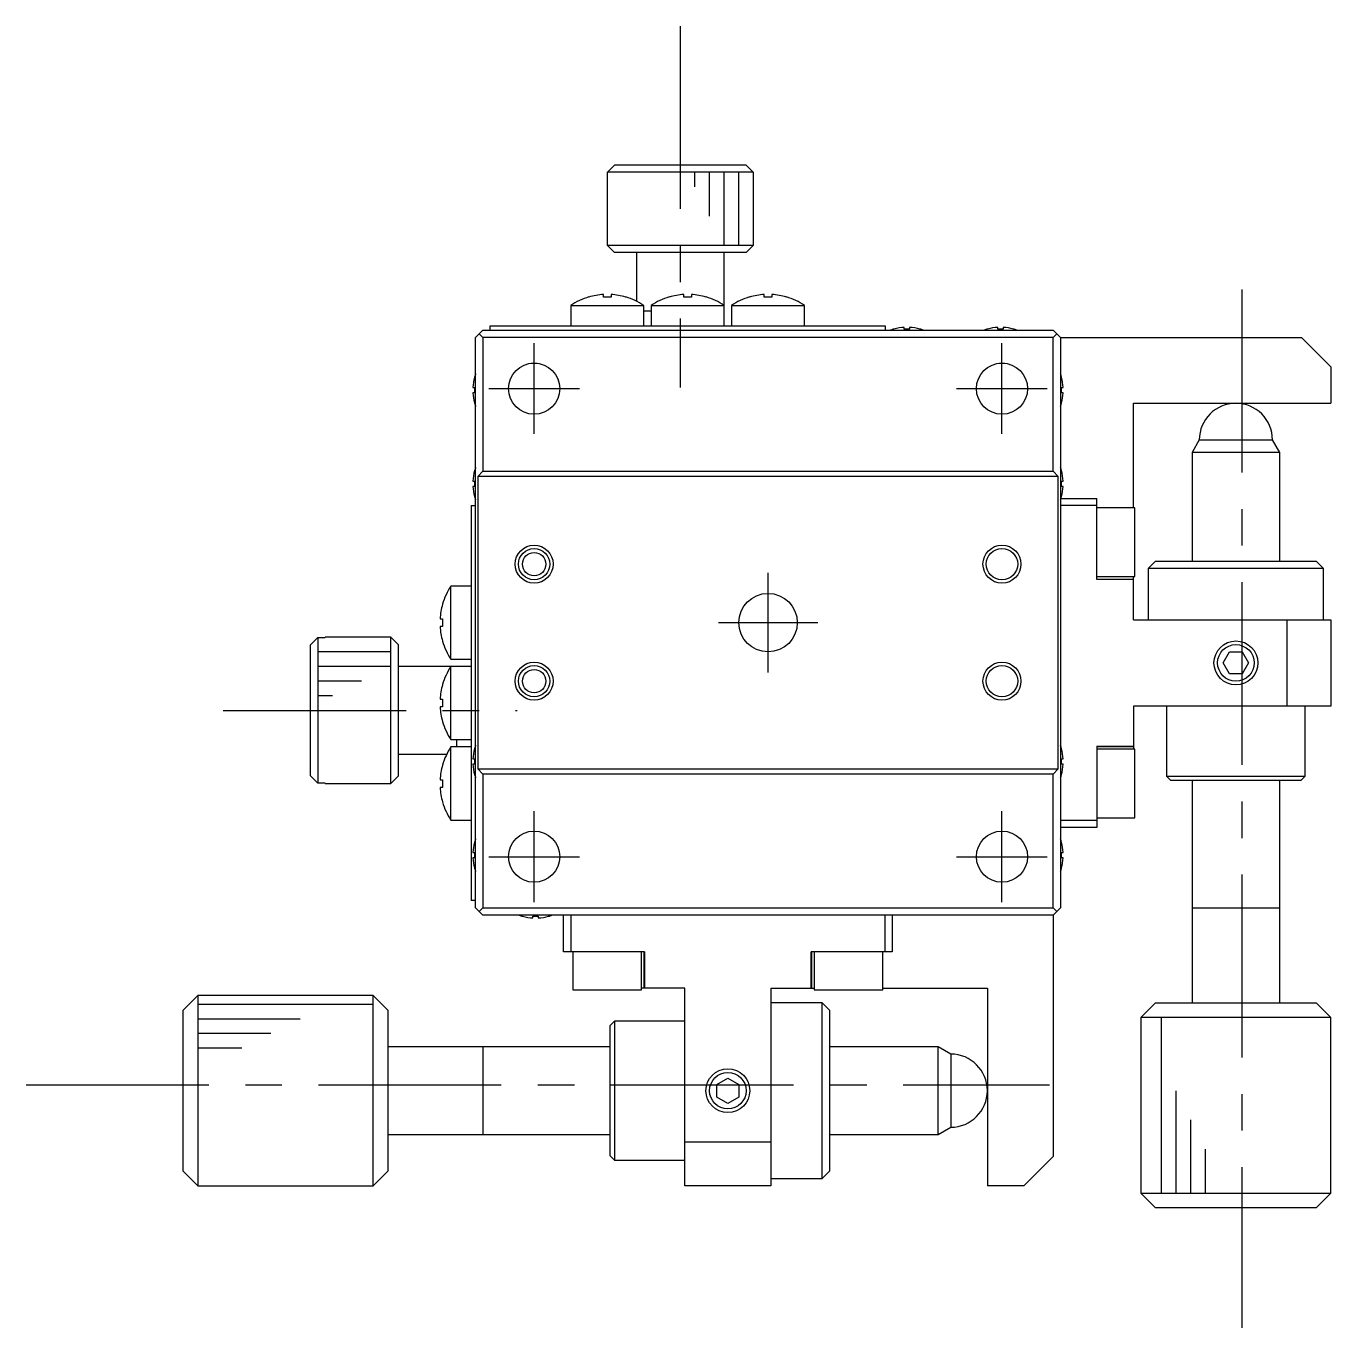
# Model space of a CAD drawing. Extents: x 35 to 382, y 23 to 266.
# Drawn here: x 293 to 382.3, y 114 to 203 of the extents above; entities that cross this region are included whole.
import ezdxf

# ---------------------------------------------------------------- set-up
doc = ezdxf.new("R2010")
doc.units = 0
doc.header["$LTSCALE"] = 10
doc.linetypes.add('CENTER', pattern=[2, 1.25, -0.25, 0.25, -0.25])
doc.layers.get('0').update_dxf_attribs({"linetype": 'CONTINUOUS'})
doc.layers.add('CENTER', color=1, linetype='CENTER')

msp = doc.modelspace()

# ---------------------------------------------------------------- linework, layer by layer
at = {"color": 7, "linetype": 'CONTINUOUS'}
for p, q in [((332.807609, 193.026833), (333.309397, 193.526833)), ((342.775558, 193.026833), (332.807609, 193.026833)), ((332.807609, 192.526833), (332.807609, 193.026833)), ((333.309397, 193.526833), (342.273771, 193.526833)), ((342.273771, 193.526833), (342.775558, 193.026833)), ((342.775558, 193.026833), (342.775558, 192.526833)), ((332.791584, 192.526833), (332.791584, 188.026833)), ((332.791584, 192.526833), (332.807609, 192.526833)), ((342.775558, 192.526833), (342.791584, 192.526833)), ((342.791584, 188.026833), (342.791584, 192.526833)), ((332.791584, 188.026833), (333.291584, 187.526833)), ((332.791584, 188.026833), (342.791584, 188.026833)), ((342.291584, 187.526833), (333.291584, 187.526833)), ((334.791584, 187.526833), (334.791584, 184.207962)), ((340.791584, 182.526833), (340.791584, 187.526833)), ((342.291584, 187.526833), (342.791584, 188.026833)), ((330.291584, 183.91849), (330.291584, 182.526833)), ((330.291584, 183.91849), (335.291584, 183.91849)), ((331.532994, 184.489414), (331.529651, 184.496269)), ((332.531584, 184.489414), (332.531584, 184.661785)), ((333.051584, 184.489414), (332.531584, 184.489414)), ((333.051584, 184.661785), (333.051584, 184.489414)), ((334.053517, 184.496269), (334.050173, 184.489414)), ((335.291584, 182.526833), (335.291584, 183.91849)), ((335.791584, 183.91849), (335.791584, 182.526833)), ((335.791584, 183.91849), (340.791584, 183.91849)), ((337.032994, 184.489414), (337.029651, 184.496269)), ((338.031584, 184.489414), (338.031584, 184.661785)), ((338.551584, 184.489414), (338.031584, 184.489414)), ((338.551584, 184.661785), (338.551584, 184.489414)), ((339.553517, 184.496269), (339.550173, 184.489414)), ((341.291584, 183.91849), (341.291584, 182.526833)), ((341.291584, 183.91849), (346.291584, 183.91849)), ((342.532994, 184.489414), (342.529651, 184.496269)), ((343.531584, 184.489414), (343.531584, 184.661785)), ((344.051584, 184.489414), (343.531584, 184.489414)), ((344.051584, 184.661785), (344.051584, 184.489414)), ((345.053517, 184.496269), (345.050173, 184.489414)), ((346.291584, 182.526833), (346.291584, 183.91849)), ((335.791584, 183.526833), (335.291584, 183.526833)), ((324.291584, 182.226833), (323.791584, 181.726833)), ((324.291584, 182.226833), (363.291584, 182.226833)), ((324.791584, 182.526833), (351.791584, 182.526833)), ((324.791584, 182.226833), (324.791584, 182.526833)), ((351.791584, 182.526833), (351.791584, 182.226833)), ((352.405222, 182.296354), (352.402968, 182.300977)), ((353.111584, 182.296354), (353.111584, 182.416692)), ((353.471584, 182.296354), (353.111584, 182.296354)), ((353.471584, 182.416692), (353.471584, 182.296354)), ((354.1802, 182.300977), (354.177945, 182.296354)), ((358.805222, 182.296354), (358.802968, 182.300977)), ((359.511584, 182.296354), (359.511584, 182.416692)), ((359.871584, 182.296354), (359.511584, 182.296354)), ((359.871584, 182.416692), (359.871584, 182.296354)), ((360.5802, 182.300977), (360.577945, 182.296354)), ((363.791584, 181.726833), (363.291584, 182.226833)), ((323.791584, 142.726833), (323.791584, 181.726833)), ((324.041584, 181.976833), (324.291584, 181.726833)), ((324.291584, 181.726833), (324.291584, 172.576833)), ((363.291584, 181.726833), (324.291584, 181.726833)), ((363.541584, 181.976833), (363.291584, 181.726833)), ((363.291584, 172.576833), (363.291584, 181.726833)), ((363.791584, 181.726833), (380.291584, 181.726833)), ((363.791584, 181.726833), (363.791584, 142.726833)), ((382.291584, 179.726833), (380.291584, 181.726833)), ((327.59183, 179.965395), (327.991337, 179.965395)), ((359.59183, 179.965395), (359.991337, 179.965395)), ((382.291584, 179.726833), (382.291584, 177.226833)), ((323.71744, 179.015449), (323.722062, 179.013194)), ((363.861105, 179.013194), (363.865728, 179.015449)), ((323.601725, 178.306833), (323.722062, 178.306833)), ((323.722062, 177.946833), (323.601725, 177.946833)), ((323.722062, 178.306833), (323.722062, 177.946833)), ((363.861105, 178.306833), (363.981443, 178.306833)), ((363.861105, 177.946833), (363.861105, 178.306833)), ((363.981443, 177.946833), (363.861105, 177.946833)), ((323.722062, 177.240471), (323.71744, 177.238217)), ((363.865728, 177.238217), (363.861105, 177.240471)), ((368.791584, 177.226833), (382.291584, 177.226833)), ((368.791584, 170.076833), (368.791584, 177.226833)), ((373.291584, 174.726833), (372.791584, 173.860807)), ((373.291584, 174.726833), (378.291584, 174.726833)), ((378.791584, 173.860807), (378.291584, 174.726833)), ((378.791584, 173.860807), (372.791584, 173.860807)), ((372.791584, 173.860807), (372.791584, 166.426852)), ((378.791584, 166.426852), (378.791584, 173.860807)), ((323.71744, 172.615449), (323.722062, 172.613194)), ((323.941584, 172.226833), (324.291584, 172.576833)), ((324.291584, 172.576833), (363.291584, 172.576833)), ((363.291584, 172.576833), (363.641584, 172.226833)), ((363.861105, 172.613194), (363.865728, 172.615449)), ((323.601725, 171.906833), (323.722062, 171.906833)), ((323.722062, 171.546833), (323.601725, 171.546833)), ((323.722062, 171.906833), (323.722062, 171.546833)), ((363.641584, 172.226833), (323.941584, 172.226833)), ((323.941584, 172.226833), (323.941584, 152.226833)), ((363.641584, 152.226833), (363.641584, 172.226833)), ((363.861105, 171.906833), (363.981443, 171.906833)), ((363.861105, 171.546833), (363.861105, 171.906833)), ((363.981443, 171.546833), (363.861105, 171.546833)), ((323.722062, 170.840471), (323.71744, 170.838217)), ((363.83132, 170.726833), (366.291584, 170.726833)), ((363.865728, 170.838217), (363.861105, 170.840471)), ((366.291584, 165.179305), (366.291584, 170.726833)), ((323.491584, 170.226833), (323.491584, 143.226833)), ((323.491584, 170.226833), (323.791584, 170.226833)), ((366.291584, 170.226833), (363.791584, 170.226833)), ((368.891584, 170.076833), (366.291584, 170.076833)), ((368.891584, 165.376833), (368.891584, 170.076833)), ((370.291584, 166.426833), (369.791584, 165.926833)), ((370.291584, 166.426833), (381.291584, 166.426833)), ((381.791584, 165.926833), (381.291584, 166.426833)), ((366.291584, 165.376833), (368.891584, 165.376833)), ((366.291584, 165.208677), (368.791584, 165.208677)), ((368.791584, 165.179305), (366.291584, 165.179305)), ((368.791584, 162.426833), (368.791584, 165.376833)), ((381.791584, 165.926833), (369.791584, 165.926833)), ((369.791584, 165.926833), (369.791584, 162.426833)), ((381.791584, 162.426833), (381.791584, 165.926833)), ((323.491584, 164.726833), (322.099926, 164.726833)), ((322.099926, 159.726833), (322.099926, 164.726833)), ((321.522148, 163.488766), (321.529003, 163.485422)), ((321.356631, 162.486833), (321.529003, 162.486833)), ((321.529003, 162.486833), (321.529003, 161.966833)), ((321.529003, 161.966833), (321.356631, 161.966833)), ((368.791584, 162.426833), (382.291584, 162.426833)), ((379.291584, 156.526833), (379.291584, 162.426833)), ((382.291584, 162.426833), (382.291584, 156.526833)), ((312.491584, 160.70902), (312.991584, 161.210807)), ((312.491584, 151.744646), (312.491584, 160.70902)), ((312.991584, 161.210807), (313.491584, 161.210807)), ((312.991584, 161.210807), (312.991584, 151.242858)), ((317.991584, 161.226833), (313.491584, 161.226833)), ((313.491584, 161.210807), (313.491584, 161.226833)), ((318.491584, 160.726833), (317.991584, 161.226833)), ((317.991584, 151.226833), (317.991584, 161.226833)), ((318.491584, 160.726833), (318.491584, 151.726833)), ((321.529003, 160.968243), (321.522148, 160.9649)), ((374.925558, 159.476833), (375.358571, 160.226833)), ((375.358571, 160.226833), (376.224596, 160.226833)), ((376.224596, 160.226833), (376.657609, 159.476833)), ((323.491584, 159.226833), (318.491584, 159.226833)), ((322.099926, 159.726833), (323.491584, 159.726833)), ((322.099926, 154.226833), (322.099926, 159.226833)), ((375.358571, 158.726833), (374.925558, 159.476833)), ((376.657609, 159.476833), (376.224596, 158.726833)), ((321.522148, 157.988766), (321.529003, 157.985422)), ((376.224596, 158.726833), (375.358571, 158.726833)), ((321.356631, 156.986833), (321.529003, 156.986833)), ((321.529003, 156.466833), (321.356631, 156.466833)), ((321.529003, 156.986833), (321.529003, 156.466833)), ((368.791584, 156.526833), (368.791584, 153.576833)), ((382.291584, 156.526833), (368.791584, 156.526833)), ((371.041584, 156.526833), (371.041584, 151.726833)), ((380.541584, 151.726833), (380.541584, 156.526833)), ((321.529003, 155.468243), (321.522148, 155.4649)), ((322.099926, 154.226833), (323.491584, 154.226833)), ((323.491584, 153.726833), (322.099926, 153.726833)), ((322.099926, 148.726833), (322.099926, 153.726833)), ((322.491584, 154.226833), (322.491584, 153.726833)), ((323.71744, 153.615449), (323.722062, 153.613194)), ((363.861105, 153.613194), (363.865728, 153.615449)), ((366.291584, 153.774361), (368.791584, 153.774361)), ((366.291584, 153.774361), (366.291584, 148.226833)), ((368.791584, 153.744988), (366.291584, 153.744988)), ((368.891584, 153.576833), (366.291584, 153.576833)), ((368.891584, 148.876833), (368.891584, 153.576833)), ((318.491584, 153.226833), (321.810455, 153.226833)), ((323.601725, 152.906833), (323.722062, 152.906833)), ((323.722062, 152.906833), (323.722062, 152.546833)), ((363.861105, 152.906833), (363.981443, 152.906833)), ((363.861105, 152.546833), (363.861105, 152.906833)), ((312.991584, 151.242858), (312.491584, 151.744646)), ((317.991584, 151.226833), (318.491584, 151.726833)), ((321.522148, 152.488766), (321.529003, 152.485422)), ((323.722062, 152.546833), (323.601725, 152.546833)), ((323.722062, 151.840471), (323.71744, 151.838217)), ((324.291584, 151.876833), (323.941584, 152.226833)), ((323.941584, 152.226833), (363.641584, 152.226833)), ((324.291584, 151.876833), (324.291584, 142.726833)), ((363.291584, 151.876833), (324.291584, 151.876833)), ((363.641584, 152.226833), (363.291584, 151.876833)), ((363.291584, 142.726833), (363.291584, 151.876833)), ((363.981443, 152.546833), (363.861105, 152.546833)), ((363.865728, 151.838217), (363.861105, 151.840471)), ((371.041584, 151.726833), (380.541584, 151.726833)), ((371.041584, 151.726833), (371.341584, 151.426833)), ((380.241584, 151.426833), (380.541584, 151.726833)), ((313.491584, 151.242858), (312.991584, 151.242858)), ((313.491584, 151.226833), (313.491584, 151.242858)), ((313.491584, 151.226833), (317.991584, 151.226833)), ((321.356631, 151.486833), (321.529003, 151.486833)), ((321.529003, 150.966833), (321.356631, 150.966833)), ((321.529003, 151.486833), (321.529003, 150.966833)), ((380.241584, 151.426833), (371.341584, 151.426833)), ((372.791584, 151.426813), (372.791584, 136.226833)), ((378.791584, 136.226833), (378.791584, 151.426813)), ((321.529003, 149.968243), (321.522148, 149.9649)), ((322.099926, 148.726833), (323.491584, 148.726833)), ((363.791584, 148.726833), (366.291584, 148.726833)), ((366.291584, 148.226833), (363.791584, 148.226833)), ((366.291584, 148.876833), (368.891584, 148.876833)), ((323.601725, 146.506833), (323.722062, 146.506833)), ((323.71744, 147.215449), (323.722062, 147.213194)), ((323.722062, 146.506833), (323.722062, 146.146833)), ((363.861105, 147.213194), (363.865728, 147.215449)), ((363.861105, 146.506833), (363.981443, 146.506833)), ((363.861105, 146.146833), (363.861105, 146.506833)), ((323.722062, 146.146833), (323.601725, 146.146833)), ((363.981443, 146.146833), (363.861105, 146.146833)), ((323.722062, 145.440471), (323.71744, 145.438217)), ((363.865728, 145.438217), (363.861105, 145.440471)), ((323.791584, 143.226833), (323.491584, 143.226833)), ((323.791584, 142.726833), (324.291584, 142.226833)), ((324.291584, 142.726833), (324.041584, 142.476833)), ((324.291584, 142.726833), (363.291584, 142.726833)), ((363.291584, 142.226833), (324.291584, 142.226833)), ((327.002968, 142.152689), (327.005222, 142.157311)), ((327.711584, 142.157311), (328.071584, 142.157311)), ((327.711584, 142.036974), (327.711584, 142.157311)), ((328.071584, 142.157311), (328.071584, 142.036974)), ((328.777945, 142.157311), (328.7802, 142.152689)), ((329.791584, 139.726833), (329.791584, 142.226833)), ((330.291584, 142.226833), (330.291584, 139.726833)), ((351.791584, 139.726833), (351.791584, 142.226833)), ((352.291584, 142.226833), (352.291584, 139.726833)), ((363.291584, 142.726833), (363.541584, 142.476833)), ((363.291584, 142.226833), (363.791584, 142.726833)), ((363.291584, 142.226833), (363.291584, 125.726833)), ((372.791579, 142.726833), (378.791589, 142.726833)), ((335.339111, 139.726833), (329.791584, 139.726833)), ((330.441584, 139.726833), (330.441584, 137.126833)), ((335.141584, 137.126833), (335.141584, 139.726833)), ((335.309739, 137.226833), (335.309739, 139.726833)), ((335.339111, 139.726833), (335.339111, 137.226833)), ((346.744056, 137.226833), (346.744056, 139.726833)), ((352.291584, 139.726833), (346.744056, 139.726833)), ((346.773428, 139.726833), (346.773428, 137.226833)), ((346.941584, 139.726833), (346.941584, 137.126833)), ((351.641584, 137.126833), (351.641584, 139.726833)), ((304.791584, 136.726833), (303.791584, 135.726833)), ((316.791584, 136.726833), (304.791584, 136.726833)), ((304.791584, 136.726833), (304.791584, 123.726833)), ((316.791584, 123.726833), (316.791584, 136.726833)), ((317.791584, 135.726833), (316.791584, 136.726833)), ((330.441584, 137.126833), (335.141584, 137.126833)), ((338.091584, 137.226833), (335.141584, 137.226833)), ((338.091584, 123.726833), (338.091584, 137.226833)), ((343.991584, 137.226833), (346.941584, 137.226833)), ((343.991584, 137.226833), (343.991584, 123.726833)), ((346.941584, 137.126833), (351.641584, 137.126833)), ((351.641584, 137.226833), (358.791584, 137.226833)), ((358.791584, 137.226833), (358.791584, 123.726833)), ((303.791584, 124.726833), (303.791584, 135.726833)), ((317.791584, 135.726833), (317.791584, 124.726833)), ((347.491584, 136.226833), (343.991584, 136.226833)), ((347.491584, 124.226833), (347.491584, 136.226833)), ((347.991584, 135.726833), (347.491584, 136.226833)), ((347.991584, 135.726833), (347.991584, 124.726833)), ((370.291584, 136.226833), (369.291584, 135.226833)), ((370.291584, 136.226833), (381.291584, 136.226833)), ((382.291584, 135.226833), (381.291584, 136.226833)), ((333.291584, 134.976833), (332.991584, 134.676833)), ((333.291584, 134.976833), (333.291584, 125.476833)), ((338.091584, 134.976833), (333.291584, 134.976833)), ((382.291584, 135.226833), (369.291584, 135.226833)), ((369.291584, 135.226833), (369.291584, 123.226833)), ((382.291584, 123.226833), (382.291584, 135.226833)), ((332.991584, 125.776833), (332.991584, 134.676833)), ((332.991564, 133.226833), (317.791584, 133.226833)), ((324.291584, 133.226838), (324.291584, 127.226828)), ((355.425558, 133.226833), (347.991603, 133.226833)), ((355.425558, 127.226833), (355.425558, 133.226833)), ((356.291584, 132.726833), (355.425558, 133.226833)), ((356.291584, 132.726833), (356.291584, 127.726833)), ((340.291584, 130.659846), (341.041584, 131.092858)), ((340.291584, 129.79382), (340.291584, 130.659846)), ((341.041584, 131.092858), (341.791584, 130.659846)), ((341.791584, 130.659846), (341.791584, 129.79382)), ((341.041584, 129.360807), (340.291584, 129.79382)), ((341.791584, 129.79382), (341.041584, 129.360807)), ((355.425558, 127.226833), (356.291584, 127.726833)), ((317.791584, 127.226833), (332.991564, 127.226833)), ((347.991603, 127.226833), (355.425558, 127.226833)), ((338.091584, 126.726833), (343.991584, 126.726833)), ((332.991584, 125.776833), (333.291584, 125.476833)), ((333.291584, 125.476833), (338.091584, 125.476833)), ((361.291584, 123.726833), (363.291584, 125.726833)), ((303.791584, 124.726833), (304.791584, 123.726833)), ((316.791584, 123.726833), (317.791584, 124.726833)), ((343.991584, 124.226833), (347.491584, 124.226833)), ((347.491584, 124.226833), (347.991584, 124.726833)), ((304.791584, 123.726833), (316.791584, 123.726833)), ((343.991584, 123.726833), (338.091584, 123.726833)), ((361.291584, 123.726833), (358.791584, 123.726833)), ((369.291584, 123.226833), (370.291584, 122.226833)), ((369.291584, 123.226833), (382.291584, 123.226833)), ((381.291584, 122.226833), (382.291584, 123.226833)), ((381.291584, 122.226833), (370.291584, 122.226833))]:
    msp.add_line(p, q, dxfattribs=at)
at = {"color": 3, "linetype": 'CONTINUOUS'}
for p, q in [((338.791584, 192.026833), (338.791584, 193.026833)), ((339.791584, 190.026833), (339.791584, 193.026833)), ((340.791584, 188.026833), (340.791584, 193.026833)), ((341.791584, 188.026833), (341.791584, 193.026833)), ((317.991584, 160.226833), (312.991584, 160.226833)), ((317.991584, 159.226833), (312.991584, 159.226833)), ((315.991584, 158.226833), (312.991584, 158.226833)), ((313.991584, 157.226833), (312.991584, 157.226833)), ((316.791584, 136.126833), (304.791584, 136.126833)), ((311.791584, 135.126833), (304.791584, 135.126833)), ((370.691584, 135.226833), (370.691584, 123.226833)), ((309.791584, 134.126833), (304.791584, 134.126833)), ((307.791584, 133.126833), (304.791584, 133.126833)), ((371.691584, 130.226833), (371.691584, 123.226833)), ((372.691584, 128.226833), (372.691584, 123.226833)), ((373.691584, 126.226833), (373.691584, 123.226833))]:
    msp.add_line(p, q, dxfattribs=at)
at = {"color": 7, "linetype": 'CONTINUOUS'}
for centre, radius in [((327.791584, 178.226833), 1.75), ((359.791584, 178.226833), 1.75), ((327.791584, 166.226833), 1.075), ((327.791584, 166.226833), 0.8), ((359.791584, 166.226833), 1.075), ((343.791584, 162.226833), 2), ((375.791584, 159.476833), 1.25), ((327.791584, 158.226833), 1.075), ((327.791584, 158.226833), 0.8), ((359.791584, 158.226833), 1.075), ((327.791584, 146.226833), 1.75), ((359.791584, 146.226833), 1.75), ((341.041584, 130.226833), 1.25)]:
    msp.add_circle(centre, radius, dxfattribs=at)
at = {"color": 3, "linetype": 'CONTINUOUS'}
for centre, radius in [((327.791584, 166.226833), 1.3), ((359.791584, 166.226833), 1.3), ((375.791584, 159.476833), 1.5), ((327.791584, 158.226833), 1.3), ((359.791584, 158.226833), 1.3), ((341.041584, 130.226833), 1.5)]:
    msp.add_circle(centre, radius, dxfattribs=at)
at = {"color": 7, "linetype": 'CONTINUOUS'}
for centre, radius, start, end in [((332.791584, 180.176833), 4.5, 106.285843, 123.748989), ((332.791584, 180.176833), 4.492483, 93.317816, 106.26943), ((332.791584, 180.176833), 4.492483, 73.73057, 86.682184), ((332.791584, 180.176833), 4.5, 56.251011, 73.714157), ((338.291584, 180.176833), 4.5, 106.285843, 123.748989), ((338.291584, 180.176833), 4.492483, 93.317816, 106.26943), ((338.291584, 180.176833), 4.492483, 73.73057, 86.682184), ((338.291584, 180.176833), 4.5, 56.251011, 73.714157), ((343.791584, 180.176833), 4.5, 106.285843, 123.748989), ((343.791584, 180.176833), 4.492483, 93.317816, 106.26943), ((343.791584, 180.176833), 4.492483, 73.73057, 86.682184), ((343.791584, 180.176833), 4.5, 56.251011, 73.714157), ((353.291584, 179.226833), 3.2, 106.122533, 110.364135), ((353.291584, 179.226833), 3.194933, 93.229709, 106.106712), ((353.291584, 179.226833), 3.194933, 73.893288, 86.770291), ((353.291584, 179.226833), 3.2, 69.635865, 73.877467), ((359.691584, 179.226833), 3.2, 106.122533, 110.364135), ((359.691584, 179.226833), 3.194933, 93.229709, 106.106712), ((359.691584, 179.226833), 3.194933, 73.893288, 86.770291), ((359.691584, 179.226833), 3.2, 69.635865, 73.877467), ((326.791584, 178.126833), 3.194933, 163.893288, 176.770291), ((326.791584, 178.126833), 3.2, 159.635865, 163.877467), ((360.791584, 178.126833), 3.2, 16.122533, 20.364135), ((360.791584, 178.126833), 3.194933, 3.229709, 16.106712), ((326.791584, 178.126833), 3.194933, 183.229709, 196.106712), ((360.791584, 178.126833), 3.194933, 343.893288, 356.770291), ((326.791584, 178.126833), 3.2, 196.122533, 200.364135), ((360.791584, 178.126833), 3.2, 339.635865, 343.877467), ((375.791584, 174.726833), 2.5, 0, 180), ((326.791584, 171.726833), 3.194933, 163.893288, 176.770291), ((326.791584, 171.726833), 3.2, 159.635865, 163.877467), ((360.791584, 171.726833), 3.2, 16.122533, 20.364135), ((360.791584, 171.726833), 3.194933, 3.229709, 16.106712), ((326.791584, 171.726833), 3.194933, 183.229709, 196.106712), ((360.791584, 171.726833), 3.194933, 343.893288, 356.770291), ((326.791584, 171.726833), 3.2, 196.122533, 200.364135), ((360.791584, 171.726833), 3.2, 339.635865, 343.877467), ((325.841584, 162.226833), 4.5, 146.251011, 163.714157), ((325.841584, 162.226833), 4.492483, 163.73057, 176.682184), ((325.841584, 162.226833), 4.492483, 183.317816, 196.26943), ((325.841584, 162.226833), 4.5, 196.285843, 213.748989), ((325.841584, 156.726833), 4.5, 146.251011, 163.714157), ((325.841584, 156.726833), 4.492483, 163.73057, 176.682184), ((325.841584, 156.726833), 4.492483, 183.317816, 196.26943), ((325.841584, 156.726833), 4.5, 196.285843, 213.748989), ((325.841584, 151.226833), 4.5, 146.251011, 163.714157), ((326.791584, 152.726833), 3.194933, 163.893288, 176.770291), ((326.791584, 152.726833), 3.2, 159.635865, 163.877467), ((360.791584, 152.726833), 3.2, 16.122533, 20.364135), ((360.791584, 152.726833), 3.194933, 3.229709, 16.106712), ((325.841584, 151.226833), 4.492483, 163.73057, 176.682184), ((326.791584, 152.726833), 3.194933, 183.229709, 196.106712), ((326.791584, 152.726833), 3.2, 196.122533, 200.364135), ((360.791584, 152.726833), 3.2, 339.635865, 343.877467), ((360.791584, 152.726833), 3.194933, 343.893288, 356.770291), ((325.841584, 151.226833), 4.492483, 183.317816, 196.26943), ((325.841584, 151.226833), 4.5, 196.285843, 213.748989), ((326.791584, 146.326833), 3.2, 159.635865, 163.877467), ((360.791584, 146.326833), 3.2, 16.122533, 20.364135), ((326.791584, 146.326833), 3.194933, 163.893288, 176.770291), ((360.791584, 146.326833), 3.194933, 3.229709, 16.106712), ((326.791584, 146.326833), 3.194933, 183.229709, 196.106712), ((360.791584, 146.326833), 3.194933, 343.893288, 356.770291), ((326.791584, 146.326833), 3.2, 196.122533, 200.364135), ((360.791584, 146.326833), 3.2, 339.635865, 343.877467), ((327.891584, 145.226833), 3.2, 249.635865, 253.877467), ((327.891584, 145.226833), 3.194933, 253.893288, 266.770291), ((327.891584, 145.226833), 3.194933, 273.229709, 286.106712), ((327.891584, 145.226833), 3.2, 286.122533, 290.364135), ((356.291584, 130.226833), 2.5, 270, 90)]:
    msp.add_arc(centre, radius, start, end, dxfattribs=at)
at = {"layer": 'CENTER', "color": 1, "linetype": 'CENTER'}
for p, q in [((337.791584, 203.014793), (337.791584, 178.306338)), ((376.191584, 184.997719), (376.191584, 114.007609)), ((327.791584, 175.126833), (327.791584, 181.326833)), ((359.791584, 175.126833), (359.791584, 181.326833)), ((324.691584, 178.226833), (330.891584, 178.226833)), ((356.691584, 178.226833), (362.891584, 178.226833)), ((343.791584, 158.826833), (343.791584, 165.626833)), ((340.391584, 162.226833), (347.191584, 162.226833)), ((306.527975, 156.226833), (326.642181, 156.226833)), ((327.791584, 143.126833), (327.791584, 149.326833)), ((359.791584, 143.126833), (359.791584, 149.326833)), ((324.691584, 146.226833), (330.891584, 146.226833)), ((356.691584, 146.226833), (362.891584, 146.226833)), ((293.041584, 130.626833), (363.041584, 130.626833))]:
    msp.add_line(p, q, dxfattribs=at)

doc.saveas('drawing.dxf')
